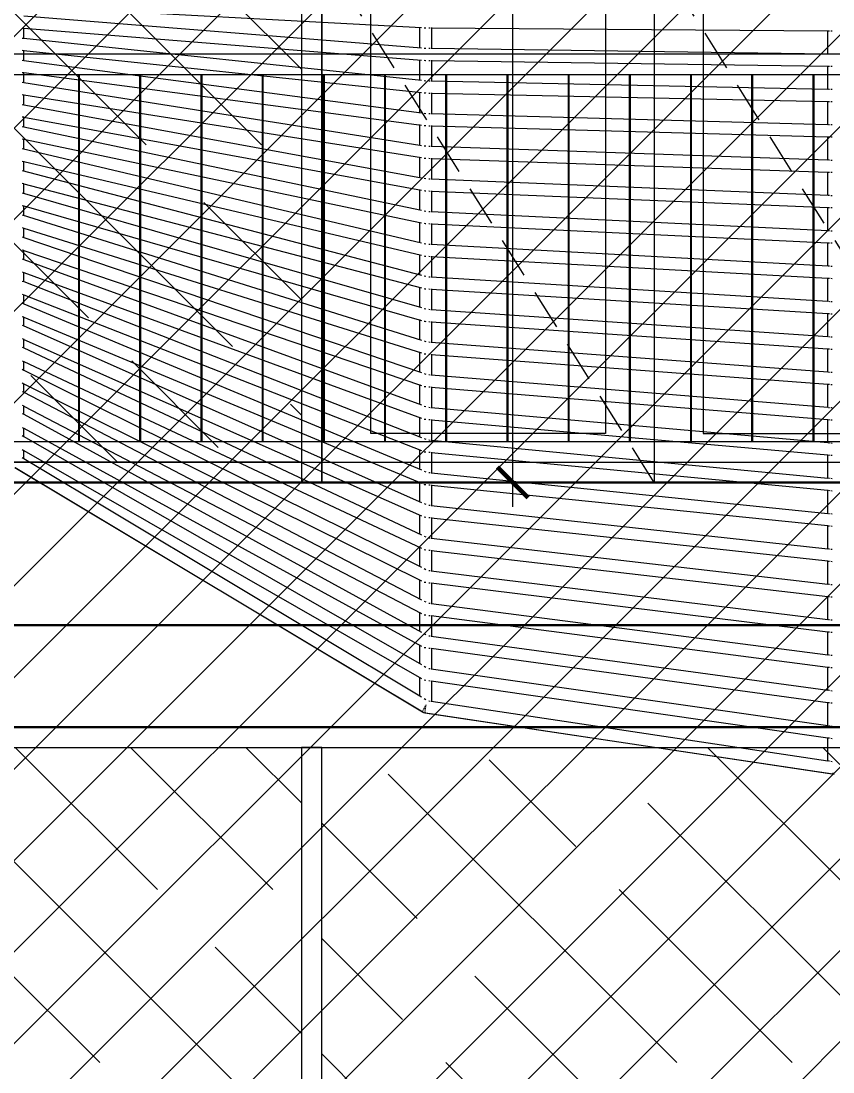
# Model space of a CAD drawing. Header units: millimetres. Extents: x 886808 to 1650903, y -1008069 to 230892.
# Drawn here: x 1031530 to 1033520, y -356456 to -353879 of the extents above; entities that cross this region are included whole.
import ezdxf

# ---------------------------------------------------------------- set-up
doc = ezdxf.new("R2010")
doc.units = ezdxf.units.MM
for name, pattern in [('ACAD_ISO07W100', [3, 0, -3]), ('CENTER', [2, 1.25, -0.25, 0.25, -0.25]), ('DASHED', [0.75, 0.5, -0.25])]:
    doc.linetypes.add(name, pattern=pattern)
doc.layers.get('0').update_dxf_attribs({"lineweight": 0})
for name, color, linetype, lineweight in [('0.NETMANHNHAT-0.05', 251, 'Continuous', 0), ('03- Net Cua- 153', 153, 'Continuous', 9), ('06- Dim- 250', 250, 'Continuous', 0), ('8l NET TO', 8, 'Continuous', 9), ('A-Wall', 113, 'Continuous', 30), ('A_Dim', 8, 'Continuous', 5), ('M-HVAC-CDFF', 50, 'Continuous', 5)]:
    doc.layers.add(name, color=color, linetype=linetype, lineweight=lineweight)
doc.styles.add('VNI-HELVE', font='')
doc.styles.get('VNI-HELVE').set_extended_font_data('VNI-Helve-Condense')
doc.dimstyles.new('1-100 X2', dxfattribs={"dimtxt": 110, "dimasz": 75, "dimexe": 75, "dimexo": 150, "dimgap": 45, "dimtad": 1, "dimdec": 0, "dimrnd": 5, "dimzin": 0, "dimtxsty": 'VNI-HELVE', "dimblk": 'ARCHTICK', "dimcen": 50, "dimdle": 60, "dimclrd": 256, "dimclre": 256, "dimclrt": 2, "dimadec": 0, "dimazin": 0, "dimtfac": 1, "dimtdec": 0, "dimtix": 1, "dimtmove": 1, "dimatfit": 3, "dimldrblk": 'OPEN30', "dimfxl": 900, "dimtolj": 1, "dimtzin": 0, "dimlwd": 13, "dimlwe": 13, "dimarcsym": 1})

# ---------------------------------------------------------------- blocks, each defined once
blk = doc.blocks.new('Air Terminals 4 - Air Terminals 4-6275953-MẶT ĐỨNG TRỤC A-H')
at = {"layer": 'M-HVAC-CDFF'}
for p, q in [((1200, 4200), (26700, 4200)), ((26700, 4150), (1200, 4150))]:
    blk.add_line(p, q, dxfattribs=at)
blk = doc.blocks.new('_ArchTick')
at = {"color": 0, "linetype": 'ByBlock', "const_width": 0.15}
blk.add_lwpolyline([(-0.5, -0.5), (0.5, 0.5)], dxfattribs=at)
blk = doc.blocks.new('*D653')
at = {"layer": 'A_Dim', "lineweight": 13, "transparency": 16777216}
for p, q in [((1032734.9, -355070.1), (1032734.9, -352350.1)), ((1032824.3, -352410.1), (1032809.9, -352410.1)), ((1032824.3, -355010.1), (1032809.9, -355010.1))]:
    blk.add_line(p, q, dxfattribs=at)
at = {"layer": 'Defpoints', "color": 0, "transparency": 16777216}
for p in [(1032674.3, -352410.1), (1032734.9, -352410.1), (1032674.3, -355010.1)]:
    blk.add_point(p, dxfattribs=at)
at = {"layer": 'A_Dim', "lineweight": 13, "transparency": 16777216, "xscale": 75, "yscale": 75, "zscale": 75}
for p, rotation in [((1032734.9, -352410.1), 90), ((1032734.9, -355010.1), 270)]:
    blk.add_blockref('_ArchTick', p, dxfattribs=dict(at, rotation=rotation))
at = {"layer": 'A_Dim', "color": 2, "transparency": 16777216, "insert": (1032633.8, -353710.1), "char_height": 110, "attachment_point": 5, "rotation": 90, "style": 'VNI-HELVE'}
blk.add_mtext('\\A1;2600', dxfattribs=at)
blk = doc.blocks.new('_Open30')
at = {"color": 0, "linetype": 'ByBlock', "lineweight": -2}
for p, q in [((-1, 0.268), (0, 0)), ((0, 0), (-1, -0.268)), ((0, 0), (-1, 0))]:
    blk.add_line(p, q, dxfattribs=at)
blk = doc.blocks.new('A$C62D649C3')
at = {"transparency": 33554636}
for p, q in [((16315.1, 5818.2), (17289.5, 5765.6)), ((16314.6, 5793.9), (17289.5, 5715.9)), ((16310.7, 5764.1), (16314.6, 5763.8)), ((16315.1, 5763.8), (16315.1, 5764.3)), ((16315.1, 5739.5), (16315.1, 5763.8)), ((16315.1, 5763.8), (17289.5, 5685.8)), ((17285.1, 5765.8), (17285.1, 5766.3)), ((17285.1, 5716.2), (17285.1, 5765.8)), ((17296.2, 5765.2), (17299.6, 5765)), ((17299.6, 5765), (17300.1, 5765)), ((17307.6, 5764.9), (17310.7, 5764.9)), ((17313.1, 5764.9), (18285.6, 5757.9)), ((17315.1, 5764.9), (17315.1, 5765.4)), ((17315.1, 5714.8), (17315.1, 5764.9)), ((18285.1, 5757.9), (18285.1, 5758.4)), ((18285.1, 5701.2), (18285.1, 5757.9)), ((18287.1, 5757.9), (18289.5, 5757.9)), ((18292.6, 5757.9), (18296.2, 5757.8)), ((16310.7, 5739.9), (16314.6, 5739.5)), ((16314.7, 5739.5), (17289.5, 5636.2)), ((16310.7, 5709.8), (16314.6, 5709.4)), ((16315.1, 5709.4), (16315.1, 5709.9)), ((16315.1, 5685.1), (16315.1, 5709.4)), ((16315.1, 5709.4), (17289.5, 5606.1)), ((17296.2, 5715.3), (17300.1, 5715)), ((17307.6, 5714.9), (17310.7, 5714.8)), ((17313.1, 5714.8), (18285.6, 5701.2)), ((18287.1, 5701.2), (18289.5, 5701.1)), ((18292.6, 5701.1), (18296.2, 5701)), ((16310.7, 5685.7), (16314.6, 5685.1)), ((16314.7, 5685.1), (17289.5, 5556.5)), ((17285.1, 5686.2), (17285.1, 5686.7)), ((17285.1, 5636.6), (17285.1, 5686.2)), ((17296.2, 5685.3), (17299.4, 5685)), ((17299.4, 5685), (17300.1, 5685)), ((17307.6, 5684.9), (17310.7, 5684.9)), ((17313.1, 5684.8), (18285.6, 5671.2)), ((17315.1, 5684.8), (17315.1, 5685.3)), ((17315.1, 5634.7), (17315.1, 5684.8)), ((18285.1, 5671.2), (18285.1, 5671.8)), ((18285.1, 5614.5), (18285.1, 5671.2)), ((18287.1, 5671.2), (18289.5, 5671.2)), ((18292.6, 5671.1), (18296.2, 5671.1)), ((16310.7, 5655.5), (16314.6, 5655)), ((16315.1, 5655), (16315.1, 5655.5)), ((16315.1, 5655), (17289.5, 5526.3)), ((16315.1, 5630.7), (16315.1, 5655)), ((16310.7, 5631.4), (16314.6, 5630.8)), ((16314.8, 5630.7), (16315.1, 5630.7)), ((16315.1, 5630.7), (17285.1, 5477.4)), ((17296.2, 5635.5), (17300.1, 5635)), ((17307.6, 5634.8), (17310.7, 5634.7)), ((17313.1, 5634.7), (18285.6, 5614.5)), ((16310.7, 5601.3), (16314.6, 5600.6)), ((16315.1, 5600.6), (16315.1, 5601.1)), ((16315.1, 5576.4), (16315.1, 5600.6)), ((16315.1, 5600.6), (17289.5, 5446.6)), ((17285.1, 5606.5), (17285.1, 5607.1)), ((17285.1, 5557), (17285.1, 5606.5)), ((17296.2, 5605.4), (17299.1, 5605.1)), ((17299.1, 5605.1), (17300.1, 5605)), ((17307.6, 5604.9), (17310.7, 5604.8)), ((17313.1, 5604.8), (18285.6, 5584.5)), ((17315.1, 5604.7), (17315.1, 5605.2)), ((17315.1, 5554.5), (17315.1, 5604.7)), ((18287.1, 5614.4), (18289.5, 5614.4)), ((18292.6, 5614.3), (18296.2, 5614.2)), ((16310.7, 5577.2), (17289.5, 5397.1)), ((18285.1, 5584.5), (18285.1, 5585.1)), ((18285.1, 5527.7), (18285.1, 5584.5)), ((18287.1, 5584.5), (18289.5, 5584.5)), ((18292.6, 5584.4), (18296.2, 5584.3)), ((16310.7, 5546.9), (16314.6, 5546.2)), ((16315.1, 5546.1), (16315.1, 5546.6)), ((16315.1, 5522.1), (16315.1, 5546.1)), ((16315.1, 5546.1), (17289.5, 5366.8)), ((17296.2, 5555.6), (17300.1, 5555.1)), ((17307.6, 5554.7), (17310.7, 5554.6)), ((17313.1, 5554.6), (18285.6, 5527.7)), ((16310.7, 5523), (17289.5, 5317.5)), ((17285.1, 5526.9), (17285.1, 5527.5)), ((17285.1, 5477.4), (17285.1, 5526.9)), ((17296.2, 5525.5), (17298.8, 5525.1)), ((17298.8, 5525.1), (17300.1, 5525.1)), ((17307.6, 5524.9), (17310.7, 5524.8)), ((17313.1, 5524.7), (18285.6, 5497.9)), ((17315.1, 5524.7), (17315.1, 5525.1)), ((17315.1, 5474.4), (17315.1, 5524.7)), ((18287.1, 5527.7), (18289.5, 5527.6)), ((18292.6, 5527.5), (18296.2, 5527.4)), ((16310.7, 5492.5), (16314.6, 5491.7)), ((16315.1, 5491.6), (16315.1, 5492.1)), ((16315.1, 5467.8), (16315.1, 5491.6)), ((16315.1, 5491.6), (17289.5, 5287)), ((18285.1, 5497.9), (18285.1, 5498.4)), ((18285.1, 5441), (18285.1, 5497.9)), ((18287.1, 5497.8), (18289.5, 5497.8)), ((18292.6, 5497.7), (18296.2, 5497.6)), ((16310.7, 5468.9), (17289.5, 5237.9)), ((17285.1, 5477.4), (17289.5, 5476.7)), ((17296.2, 5475.7), (17300.1, 5475.1)), ((17307.6, 5474.6), (17310.7, 5474.5)), ((17313.1, 5474.4), (17315.1, 5474.4)), ((17315.1, 5474.4), (18285.1, 5441)), ((17285.1, 5447.3), (17285.1, 5447.8)), ((17285.1, 5397.9), (17285.1, 5447.3)), ((17296.2, 5445.5), (17298.6, 5445.2)), ((17298.6, 5445.2), (17300.1, 5445.1)), ((17307.6, 5444.9), (17310.7, 5444.7)), ((17313.1, 5444.7), (18285.6, 5411.2)), ((17315.1, 5444.6), (17315.1, 5445)), ((17315.1, 5394.3), (17315.1, 5444.6)), ((18285.1, 5441), (18285.6, 5441)), ((18287.1, 5440.9), (18289.5, 5440.9)), ((18292.6, 5440.7), (18296.2, 5440.6)), ((16310.7, 5438.1), (16314.6, 5437.2)), ((16310.7, 5414.7), (17289.5, 5158.3)), ((16315.1, 5437.1), (16315.1, 5437.6)), ((16315.1, 5413.6), (16315.1, 5437.1)), ((16315.1, 5437.1), (17289.5, 5207.1)), ((17296.2, 5395.9), (17300.1, 5395.2)), ((17307.6, 5394.6), (17310.7, 5394.5)), ((17313.1, 5394.4), (18286.1, 5354.3)), ((18285.1, 5411.2), (18285.1, 5411.7)), ((18285.1, 5354.3), (18285.1, 5411.2)), ((18287.1, 5411.2), (18289.5, 5411.1)), ((18292.6, 5411), (18296.2, 5410.8)), ((16310.7, 5383.7), (16314.6, 5382.7)), ((16315.1, 5382.6), (16315.1, 5383.1)), ((16315.1, 5359.3), (16315.1, 5382.6)), ((16315.1, 5382.6), (17289.5, 5127.3)), ((17285.1, 5367.6), (17285.1, 5368.1)), ((17285.1, 5318.4), (17285.1, 5367.6)), ((17296.2, 5365.6), (17298.5, 5365.1)), ((17298.5, 5365.1), (17300.1, 5365.1)), ((17307.6, 5364.8), (17310.7, 5364.6)), ((17313.1, 5364.5), (18285.6, 5324.5)), ((17315.1, 5364.5), (17315.1, 5364.9)), ((17315.1, 5314.2), (17315.1, 5364.5)), ((16310.7, 5360.5), (17289.5, 5078.7)), ((18287.1, 5354.3), (18289.5, 5354.2)), ((18292.6, 5354), (18296.2, 5353.9)), ((16310.7, 5329.3), (16314.6, 5328.2)), ((16315.1, 5328.1), (16315.1, 5328.6)), ((16315.1, 5305), (16315.1, 5328.1)), ((16315.1, 5328.1), (17289.5, 5047.5)), ((17296.2, 5316.1), (17300.1, 5315.3)), ((17307.6, 5314.6), (17310.7, 5314.5)), ((17313.1, 5314.3), (18286, 5267.6)), ((18285.1, 5324.5), (18285.1, 5325)), ((18285.1, 5267.7), (18285.1, 5324.5)), ((18287.1, 5324.4), (18289.5, 5324.3)), ((18292.6, 5324.2), (18296.2, 5324)), ((16310.7, 5306.4), (17289.5, 4999.1)), ((17285.1, 5287.9), (17285.1, 5288.4)), ((17285.1, 5238.9), (17285.1, 5287.9)), ((17296.2, 5285.6), (17298.2, 5285.1)), ((17298.2, 5285.1), (17300.1, 5285)), ((17307.6, 5284.7), (17310.7, 5284.5)), ((17313.1, 5284.4), (18285.6, 5237.7)), ((17315.1, 5284.3), (17315.1, 5284.8)), ((17315.1, 5234.2), (17315.1, 5284.3)), ((16310.7, 5274.9), (16314.6, 5273.7)), ((16315.1, 5273.6), (16315.1, 5274.1)), ((16315.1, 5250.7), (16315.1, 5273.6)), ((16315.1, 5273.6), (17289.5, 4967.6)), ((18287.1, 5267.6), (18289.5, 5267.5)), ((18292.6, 5267.3), (18296.2, 5267.2)), ((16310.7, 5252.2), (16314.6, 5250.9)), ((16314.6, 5250.9), (17289.5, 4919.4)), ((17296.2, 5236.3), (17300.1, 5235.4)), ((17307.6, 5234.6), (17310.7, 5234.4)), ((17313.1, 5234.3), (18285.8, 5181)), ((18285.1, 5237.8), (18285.1, 5238.3)), ((18285.1, 5181), (18285.1, 5237.8)), ((18287.1, 5237.7), (18289.5, 5237.5)), ((18292.6, 5237.4), (18296.2, 5237.2)), ((16310.7, 5220.6), (16314.6, 5219.2)), ((16315.1, 5219.1), (16315.1, 5219.6)), ((16315.1, 5196.5), (16315.1, 5219.1)), ((16315.1, 5219.1), (17289.5, 4887.8)), ((17285.1, 5208.2), (17285.1, 5208.7)), ((17285.1, 5159.4), (17285.1, 5208.2)), ((16310.7, 5198.1), (16314.6, 5196.7)), ((16314.6, 5196.6), (17289.5, 4839.9)), ((17296.2, 5205.5), (17298, 5205.1)), ((17298, 5205.1), (17300.1, 5205)), ((17307.6, 5204.6), (17310.7, 5204.4)), ((17313.1, 5204.3), (18285.6, 5151)), ((17315.1, 5204.2), (17315.1, 5204.7)), ((17315.1, 5154.1), (17315.1, 5204.2)), ((18287.1, 5180.9), (18289.5, 5180.8)), ((16310.7, 5166.1), (16314.6, 5164.7)), ((16315.1, 5164.5), (16315.1, 5165.1)), ((16315.1, 5142.2), (16315.1, 5164.5)), ((16315.1, 5164.5), (17289.5, 4807.9)), ((17296.2, 5156.5), (17300.1, 5155.5)), ((18292.6, 5180.6), (18296.2, 5180.4)), ((16310.7, 5143.9), (16314.6, 5142.4)), ((16314.6, 5142.4), (17289.5, 4760.3)), ((17307.6, 5154.6), (17310.7, 5154.4)), ((17313.1, 5154.2), (18285.7, 5094.3)), ((18285.1, 5151), (18285.1, 5151.6)), ((18285.1, 5094.3), (18285.1, 5151)), ((18287.1, 5150.9), (18289.5, 5150.8)), ((18292.6, 5150.6), (18296.2, 5150.4)), ((16310.7, 5111.7), (16314.6, 5110.2)), ((16315.1, 5110), (16315.1, 5110.6)), ((16315.1, 5088), (16315.1, 5110)), ((16315.1, 5110), (17289.5, 4728.1)), ((17285.1, 5128.4), (17285.1, 5128.9)), ((17285.1, 5079.9), (17285.1, 5128.4)), ((17296.2, 5125.5), (17297.7, 5125.1)), ((17297.7, 5125.1), (17300.1, 5125)), ((17307.6, 5124.5), (17310.7, 5124.3)), ((17313.1, 5124.2), (18285.6, 5064.3)), ((17315.1, 5124.1), (17315.1, 5124.5)), ((17315.1, 5074), (17315.1, 5124.1)), ((16310.7, 5089.8), (16314.6, 5088.2)), ((16314.7, 5088.1), (17289.5, 4680.7)), ((18287.1, 5094.2), (18289.5, 5094.1)), ((18292.6, 5093.9), (18296.2, 5093.7)), ((16310.7, 5057.3), (16314.6, 5055.7)), ((16315.1, 5055.5), (16315.1, 5056.1)), ((16315.1, 5033.7), (16315.1, 5055.5)), ((16315.1, 5055.5), (17289.5, 4648.2)), ((17296.2, 5076.7), (17300.1, 5075.6)), ((17307.6, 5074.5), (17310.7, 5074.3)), ((17313.1, 5074.1), (18285.6, 5007.6)), ((18285.1, 5064.3), (18285.1, 5064.9)), ((18285.1, 5007.7), (18285.1, 5064.3)), ((18287.1, 5064.2), (18289.5, 5064)), ((18292.6, 5063.8), (18296.2, 5063.6)), ((16310.7, 5035.7), (16314.6, 5034)), ((16314.7, 5033.9), (17289.5, 4601.1)), ((17285.1, 5048.7), (17285.1, 5049.2)), ((17285.1, 5000.4), (17285.1, 5048.7)), ((17296.2, 5045.5), (17297.5, 5045.1)), ((17297.5, 5045.1), (17300.1, 5045)), ((17307.6, 5044.5), (17310.7, 5044.2)), ((17313.1, 5044.1), (18285.6, 4977.6)), ((17315.1, 5043.9), (17315.1, 5044.4)), ((17315.1, 4993.9), (17315.1, 5043.9)), ((16310.7, 5002.9), (16314.6, 5001.2)), ((16315.1, 5000.9), (16315.1, 5001.5)), ((16315.1, 4979.5), (16315.1, 5000.9)), ((16315.1, 5000.9), (17289.5, 4568.3)), ((18287.1, 5007.5), (18289.5, 5007.4)), ((18292.6, 5007.1), (18296.2, 5006.9)), ((16310.7, 4981.6), (16314.6, 4979.7)), ((16314.7, 4979.7), (17289.5, 4521.5)), ((17296.2, 4996.9), (17300.1, 4995.7)), ((17307.6, 4994.5), (17310.7, 4994.2)), ((17313.1, 4994.1), (18285.6, 4920.9)), ((18285.1, 4977.6), (18285.1, 4978.1)), ((18285.1, 4921), (18285.1, 4977.6)), ((18287.1, 4977.5), (18289.5, 4977.3)), ((18292.6, 4977.1), (18296.2, 4976.8)), ((17285.1, 4969), (17285.1, 4969.5)), ((17285.1, 4920.9), (17285.1, 4969)), ((17296.2, 4965.5), (17297.2, 4965.2)), ((17297.2, 4965.2), (17300.1, 4965)), ((17307.6, 4964.4), (17310.7, 4964.2)), ((17313.1, 4964), (18285.6, 4890.8)), ((17315.1, 4963.8), (17315.1, 4964.3)), ((17315.1, 4913.8), (17315.1, 4963.8)), ((16310.7, 4948.5), (16314.6, 4946.6)), ((16310.7, 4927.4), (16314.6, 4925.5)), ((16314.7, 4925.4), (17289.5, 4442)), ((16315.1, 4946.4), (16315.1, 4947)), ((16315.1, 4925.3), (16315.1, 4946.4)), ((16315.1, 4946.4), (17289.5, 4488.4)), ((17296.2, 4917.2), (17300.1, 4915.8)), ((17307.6, 4914.4), (17310.7, 4914.2)), ((17313.1, 4914), (18285.6, 4834.2)), ((18287.1, 4920.8), (18289.5, 4920.6)), ((18292.6, 4920.4), (18296.2, 4920.1)), ((16310.7, 4894), (16314.6, 4892.1)), ((16310.7, 4873.3), (16314.6, 4871.3)), ((16315.1, 4891.9), (16315.1, 4892.4)), ((16315.1, 4871), (16315.1, 4891.9)), ((16315.1, 4891.9), (17289.5, 4408.6)), ((17285.1, 4889.3), (17285.1, 4889.8)), ((17285.1, 4841.5), (17285.1, 4889.3)), ((17296.2, 4885.5), (17297, 4885.2)), ((17297, 4885.2), (17300.1, 4885)), ((17307.6, 4884.3), (17310.7, 4884.1)), ((17313.1, 4883.9), (18285.6, 4804.1)), ((17315.1, 4883.7), (17315.1, 4884.2)), ((17315.1, 4833.7), (17315.1, 4883.7)), ((18285.1, 4890.9), (18285.1, 4891.4)), ((18285.1, 4834.3), (18285.1, 4890.9)), ((18287.1, 4890.7), (18289.5, 4890.6)), ((18292.6, 4890.3), (18296.2, 4890)), ((16314.8, 4871.2), (17289.5, 4362.4)), ((16310.7, 4839.6), (16314.6, 4837.6)), ((16315.1, 4837.3), (16315.1, 4837.9)), ((16315.1, 4816.8), (16315.1, 4837.3)), ((16315.1, 4837.3), (17289.5, 4328.7)), ((17296.2, 4837.4), (17300.1, 4836)), ((17307.6, 4834.4), (17310.7, 4834.1)), ((17313.1, 4833.9), (18285.6, 4747.5)), ((18287.1, 4834.1), (18289.5, 4833.9)), ((18292.6, 4833.7), (18296.2, 4833.4)), ((16310.7, 4819.2), (16314.6, 4817.1)), ((16314.8, 4817), (17289.5, 4282.9)), ((17285.1, 4809.5), (17285.1, 4810)), ((17285.1, 4762), (17285.1, 4809.5)), ((17296.2, 4805.5), (17296.7, 4805.2)), ((17296.7, 4805.2), (17300.1, 4804.9)), ((17307.6, 4804.3), (17310.7, 4804)), ((17313.1, 4803.8), (18285.6, 4717.4)), ((17315.1, 4803.6), (17315.1, 4804.1)), ((17315.1, 4753.6), (17315.1, 4803.6)), ((18285.1, 4804.2), (18285.1, 4804.7)), ((18285.1, 4747.6), (18285.1, 4804.2)), ((18287.1, 4804), (18289.5, 4803.8)), ((18292.6, 4803.6), (18296.2, 4803.3)), ((16310.7, 4785.1), (16314.6, 4783)), ((16315.1, 4782.7), (16315.1, 4783.3)), ((16315.1, 4762.6), (16315.1, 4782.7)), ((16315.1, 4782.7), (17289.5, 4248.8)), ((16310.7, 4765.1), (16314.6, 4762.9)), ((16314.8, 4762.8), (17289.5, 4203.3)), ((17296.2, 4757.6), (17300.1, 4756.1)), ((17307.6, 4754.3), (17310.7, 4754)), ((17313.1, 4753.8), (18285.6, 4660.8)), ((18287.1, 4747.4), (18289.5, 4747.2)), ((18292.6, 4746.9), (18296.2, 4746.6)), ((16310.7, 4730.7), (16314.6, 4728.4)), ((16315.1, 4728.2), (16315.1, 4728.7)), ((16315.1, 4708.5), (16315.1, 4728.2)), ((16315.1, 4728.2), (17289.5, 4168.9)), ((17285.1, 4729.8), (17285.1, 4730.3)), ((17285.1, 4682.5), (17285.1, 4729.8)), ((17296.2, 4725.4), (17296.5, 4725.3)), ((17296.5, 4725.3), (17300.1, 4724.9)), ((17307.6, 4724.2), (17310.7, 4723.9)), ((17313.1, 4723.7), (18285.6, 4630.7)), ((17315.1, 4723.5), (17315.1, 4724)), ((17315.1, 4673.5), (17315.1, 4723.5)), ((18285.1, 4717.5), (18285.1, 4718)), ((18285.1, 4660.9), (18285.1, 4717.5)), ((18287.1, 4717.3), (18289.5, 4717.1)), ((18292.6, 4716.8), (18296.2, 4716.5)), ((16310.7, 4711.1), (16314.6, 4708.8)), ((16310.7, 4711.1), (16310.7, 4711.1)), ((16310.7, 4711.1), (16314.6, 4708.8)), ((16314.6, 4708.8), (16314.8, 4708.6)), ((16314.8, 4708.6), (16315.1, 4708.5)), ((16315.1, 4708.4), (16315.1, 4708.5)), ((16315.1, 4708.4), (17285.1, 4126.5)), ((16293, 4686.8), (17292.4, 4087.1)), ((16293.3, 4686.6), (17292.3, 4087.1)), ((17296.2, 4677.9), (17300.1, 4676.2)), ((17307.6, 4674.3), (17310.7, 4674)), ((17313.1, 4673.7), (18285.6, 4574.1)), ((17285.1, 4650), (17285.1, 4650.6)), ((17285.1, 4603.1), (17285.1, 4650)), ((17296.2, 4645.4), (17296.3, 4645.3)), ((17296.3, 4645.3), (17300.1, 4644.9)), ((17307.6, 4644.2), (17310.7, 4643.9)), ((17313.1, 4643.6), (18285.6, 4544)), ((17315.1, 4643.4), (17315.1, 4643.9)), ((17315.1, 4593.4), (17315.1, 4643.4)), ((18287.1, 4660.7), (18289.5, 4660.5)), ((18292.6, 4660.2), (18296.2, 4659.8)), ((18285.1, 4630.8), (18285.1, 4631.4)), ((18285.1, 4574.2), (18285.1, 4630.8)), ((18287.1, 4630.6), (18289.5, 4630.4)), ((18292.6, 4630.1), (18296.2, 4629.7)), ((17296.2, 4598.1), (17300.1, 4596.4)), ((17307.6, 4594.2), (17310.7, 4593.9)), ((17313.1, 4593.6), (18285.6, 4487.4)), ((17285.1, 4570.3), (17285.1, 4570.8)), ((17285.1, 4523.6), (17285.1, 4570.3)), ((17296.2, 4565.4), (17300.1, 4565)), ((17307.6, 4564.1), (17310.7, 4563.8)), ((17313.1, 4563.5), (18285.6, 4457.3)), ((17315.1, 4563.3), (17315.1, 4563.8)), ((17315.1, 4513.3), (17315.1, 4563.3)), ((18287.1, 4574), (18289.5, 4573.7)), ((18292.6, 4573.4), (18296.2, 4573)), ((18285.1, 4544.1), (18285.1, 4544.7)), ((18285.1, 4487.5), (18285.1, 4544.1)), ((18287.1, 4543.9), (18289.5, 4543.6)), ((18292.6, 4543.3), (18296.2, 4542.9)), ((17296.2, 4518.4), (17300.1, 4516.5)), ((17307.6, 4514.2), (17310.7, 4513.8)), ((17313.1, 4513.5), (18285.6, 4400.7)), ((17285.1, 4490.5), (17285.1, 4491)), ((17285.1, 4444.1), (17285.1, 4490.5)), ((17296.2, 4485.4), (17300.1, 4485)), ((18287.1, 4487.3), (18289.5, 4487)), ((18292.6, 4486.7), (18296.2, 4486.3)), ((17307.6, 4484.1), (17310.7, 4483.7)), ((17313.1, 4483.4), (18285.6, 4370.6)), ((17315.1, 4483.2), (17315.1, 4483.7)), ((17315.1, 4433.2), (17315.1, 4483.2)), ((17296.2, 4438.6), (17300.1, 4436.7)), ((17307.6, 4434.1), (17310.7, 4433.7)), ((17313.1, 4433.5), (18285.6, 4314)), ((18285.1, 4457.4), (18285.1, 4458)), ((18285.1, 4400.8), (18285.1, 4457.4)), ((18287.1, 4457.2), (18289.5, 4456.9)), ((18292.6, 4456.6), (18296.2, 4456.2)), ((17285.1, 4410.7), (17285.1, 4411.2)), ((17285.1, 4364.7), (17285.1, 4410.7)), ((17296.2, 4405.4), (17300.1, 4405)), ((17307.6, 4404), (17310.7, 4403.6)), ((17313.1, 4403.4), (18285.6, 4283.9)), ((17315.1, 4403.1), (17315.1, 4403.6)), ((17315.1, 4353.1), (17315.1, 4403.1)), ((18287.1, 4400.6), (18289.5, 4400.3)), ((18292.6, 4399.9), (18296.2, 4399.5)), ((17296.2, 4358.9), (17300.1, 4356.9)), ((18285.1, 4370.7), (18285.1, 4371.3)), ((18285.1, 4314.1), (18285.1, 4370.7)), ((18287.1, 4370.5), (18289.5, 4370.2)), ((18292.6, 4369.8), (18296.2, 4369.4)), ((17285.1, 4331), (17285.1, 4331.5)), ((17285.1, 4285.3), (17285.1, 4331)), ((17307.6, 4354.1), (17310.7, 4353.7)), ((17313.1, 4353.4), (18285.6, 4227.3)), ((17296.2, 4325.5), (17300.1, 4325)), ((17307.6, 4324), (17310.7, 4323.6)), ((17313.1, 4323.3), (18285.6, 4197.2)), ((17315.1, 4323), (17315.1, 4323.5)), ((17315.1, 4273), (17315.1, 4323)), ((18287.1, 4313.8), (18289.5, 4313.6)), ((18292.6, 4313.2), (18296.2, 4312.7)), ((17296.2, 4279.2), (17300.1, 4277.1)), ((18285.1, 4284), (18285.1, 4284.6)), ((18285.1, 4227.4), (18285.1, 4284)), ((18287.1, 4283.7), (18289.5, 4283.5)), ((18292.6, 4283.1), (18296.2, 4282.6)), ((17307.6, 4274), (17310.7, 4273.6)), ((17313.1, 4273.3), (18285.6, 4140.6)), ((17285.1, 4251.2), (17285.1, 4251.7)), ((17285.1, 4205.8), (17285.1, 4251.2)), ((17296.2, 4245.5), (17300.1, 4245)), ((17307.6, 4243.9), (17310.7, 4243.5)), ((17313.1, 4243.2), (18285.6, 4110.5)), ((17315.1, 4242.9), (17315.1, 4243.4)), ((17315.1, 4192.9), (17315.1, 4242.9)), ((18287.1, 4227.1), (18289.5, 4226.8)), ((18292.6, 4226.4), (18296.2, 4226)), ((17296.2, 4199.5), (17300.1, 4197.2)), ((17307.6, 4194), (17310.7, 4193.5)), ((17313.1, 4193.2), (18285.6, 4053.9)), ((17315.1, 4192.8), (17315.1, 4192.9)), ((18285.1, 4197.3), (18285.1, 4197.8)), ((18285.1, 4140.7), (18285.1, 4197.3)), ((18287.1, 4197), (18289.5, 4196.7)), ((18292.6, 4196.3), (18296.2, 4195.9)), ((17285.1, 4171.4), (17285.1, 4171.9)), ((17285.1, 4126.5), (17285.1, 4171.4)), ((17296.2, 4165.5), (17300.1, 4164.9)), ((17307.6, 4163.9), (17310.7, 4163.4)), ((17313.1, 4163.1), (18285.6, 4023.8)), ((17315.1, 4162.8), (17315.1, 4163.2)), ((17315.1, 4112.9), (17315.1, 4162.8)), ((17285.1, 4126.4), (17285.1, 4126.5)), ((17285.1, 4126.4), (17289.5, 4123.9)), ((18287.1, 4140.4), (18289.5, 4140.1)), ((18292.6, 4139.7), (18296.2, 4139.2)), ((17289.5, 4123.9), (17289.5, 4123.8)), ((17296.2, 4119.8), (17300.1, 4117.5)), ((17296.2, 4119.8), (17296.2, 4119.8)), ((17297.8, 4100), (17297.4, 4099.2)), ((17298.4, 4100.9), (17297.8, 4100)), ((17299.3, 4100), (17299.2, 4098.8)), ((17299.4, 4100.8), (17299.3, 4100)), ((17299.9, 4103.3), (17299.4, 4102.5)), ((17299.8, 4103.3), (17299.7, 4102.7)), ((17299.8, 4103.7), (17299.9, 4103.7)), ((17300, 4104.5), (17299.9, 4103.8)), ((17299.9, 4103.8), (17299.9, 4103.6)), ((17300, 4103.6), (17299.9, 4103.3)), ((17300.1, 4117.5), (17300.1, 4117.4)), ((17307.6, 4114), (17310.7, 4113.6)), ((17313.1, 4113.2), (18285.6, 3967.3)), ((18285.1, 4110.6), (18285.1, 4111.1)), ((18285.1, 4054), (18285.1, 4110.6)), ((18287.1, 4110.3), (18289.5, 4110)), ((18292.6, 4109.6), (18296.2, 4109.1)), ((17292.2, 4087.9), (17292.2, 4087.5)), ((17292.2, 4087.5), (17292.3, 4087.4)), ((17292.4, 4088.8), (17292.3, 4088.5)), ((17292.4, 4087.1), (17292.3, 4087.1)), ((17292.6, 4089.4), (17292.4, 4088.8)), ((17292.4, 4087.1), (17292.6, 4087)), ((17292.6, 4087), (17292.7, 4086.9)), ((17292.7, 4086.9), (17294.8, 4085.7)), ((17293.1, 4090.9), (17293, 4090.4)), ((17293.5, 4091.6), (17293.1, 4090.9)), ((17294.4, 4093.5), (17294.1, 4092.9)), ((17294.8, 4094.4), (17294.4, 4093.5)), ((17294.8, 4085.7), (18300.8, 3934.8)), ((17296, 4096.7), (17295.6, 4095.9)), ((17296.5, 4097.5), (17296, 4096.7)), ((17297.7, 4086), (17297.7, 4085.7)), ((17297.7, 4085.7), (17297.8, 4085.5)), ((17297.8, 4087.6), (17297.8, 4087.2)), ((17297.8, 4087.2), (17297.8, 4086.7)), ((17297.8, 4085.2), (17297.8, 4085.2)), ((17297.8, 4085.2), (18297.8, 3935.2)), ((17298, 4089.5), (17297.9, 4088.8)), ((17298, 4090.1), (17298, 4089.5)), ((17298.3, 4092.6), (17298.2, 4091.7)), ((17298.4, 4093.3), (17298.3, 4092.6)), ((17298.8, 4096.2), (17298.6, 4095.1)), ((17298.9, 4096.9), (17298.8, 4096.2)), ((18285.1, 4053.9), (18285.1, 4054)), ((18287.1, 4053.7), (18289.5, 4053.4)), ((18292.6, 4052.9), (18296.2, 4052.4)), ((18285.1, 4023.9), (18285.1, 4024.4)), ((18285.1, 3967.4), (18285.1, 4023.9)), ((18287.1, 4023.6), (18289.5, 4023.3)), ((18292.6, 4022.8), (18296.2, 4022.3)), ((18287.1, 3967.1), (18289.5, 3966.8)), ((18292.6, 3966.3), (18296.2, 3965.7)), ((18297.7, 3936), (18297.7, 3935.7)), ((18297.7, 3935.7), (18297.8, 3935.5)), ((18297.8, 3937.6), (18297.8, 3937.2)), ((18297.8, 3937.2), (18297.8, 3936.7)), ((18297.8, 3935.2), (18297.8, 3935.2)), ((18297.8, 3935.2), (18297.9, 3935.2))]:
    blk.add_line(p, q, dxfattribs=at)

msp = doc.modelspace()

# ---------------------------------------------------------------- hatches: boundary and pattern name
at = {"layer": 'A_Dim', "transparency": 33554457}
h = msp.add_hatch(dxfattribs=at)
h.set_pattern_fill('ANSI31', color=256, scale=50)
h.paths.add_polyline_path([(1057771.5, -351410.1), (1012052.5, -351410.1), (1012052.5, -360423), (1057771.5, -360423)])
at = {"layer": 'A_Dim', "transparency": 33554534}
h = msp.add_hatch(dxfattribs=at)
h.set_pattern_fill('GOST_WOOD', color=256, scale=100, angle=45)
h.set_pattern_definition([(135, (-719101.95, -236661.1), (424.26407, 424.26407), [1000, -200]), (135, (-718819.1, -236661.1), (424.26407, 424.26407), [600, -150, 300, -150]), (135, (-718465.55, -236731.8), (424.26407, 424.26407), [1000, -200])])
h.paths.add_polyline_path([(1047371.8, -351860.1), (1045951.6, -351860.1), (1046640.2, -352360.1), (1047371.8, -352360.1)])
h.paths.add_polyline_path([(1047371.8, -352410.1), (1045896.7, -352410.1), (1045896.7, -354960.1), (1047371.8, -354960.1)])
h.paths.add_polyline_path([(1044196.9, -352410.1), (1042671.8, -352410.1), (1042671.8, -354960.1), (1044196.9, -354960.1)])
h.paths.add_polyline_path([(1028121.8, -352410.1), (1026796.8, -352410.1), (1026796.8, -354960.1), (1028121.8, -354960.1)])
h.paths.add_polyline_path([(1026746.8, -352410.1), (1025421.8, -352410.1), (1025421.8, -354960.1), (1026746.8, -354960.1)])
h.paths.add_polyline_path([(1021071.8, -352410.1), (1019771.8, -352410.1), (1019771.8, -354960.1), (1021071.8, -354960.1)])
h.paths.add_polyline_path([(1021121.8, -354960.1), (1022421.8, -354960.1), (1022421.8, -352410.1), (1021121.8, -352410.1)])
h.paths.add_polyline_path([(1023771.8, -352410.1), (1022471.8, -352410.1), (1022471.8, -354960.1), (1023771.8, -354960.1)])
h.paths.add_polyline_path([(1025121.8, -352410.1), (1023821.8, -352410.1), (1023821.8, -354960.1), (1025121.8, -354960.1)])
h.paths.add_polyline_path([(1029546.8, -354960.1), (1030871.8, -354960.1), (1030871.8, -352410.1), (1029546.8, -352410.1)])
h.paths.add_polyline_path([(1029496.8, -352410.1), (1028171.8, -352410.1), (1028171.8, -354960.1), (1029496.8, -354960.1)])
h.paths.add_polyline_path([(1031171.8, -352410.1), (1031171.8, -354960.1), (1032216.8, -354960.1), (1032216.8, -352410.1)])
h.paths.add_polyline_path([(1036621.8, -352410.1), (1035576.8, -352410.1), (1035576.8, -354960.1), (1036621.8, -354960.1)])
h.paths.add_polyline_path([(1036921.8, -354960.1), (1037966.8, -354960.1), (1037966.8, -352410.1), (1036921.8, -352410.1)])
h.paths.add_polyline_path([(1041326.8, -354960.1), (1042371.8, -354960.1), (1042371.8, -352410.1), (1041326.8, -352410.1)])
h.paths.add_polyline_path([(1045846.7, -351860.1), (1044246.9, -351860.1), (1044246.9, -352360.1), (1045846.7, -352360.1)])
h.paths.add_polyline_path([(1046257.6, -351860.1), (1045896.7, -351860.1), (1045896.7, -352360.1), (1046640.2, -352360.1)])
h.paths.add_polyline_path([(1044196.9, -351860.1), (1042671.8, -351860.1), (1042671.8, -352360.1), (1044196.9, -352360.1)])
h.paths.add_polyline_path([(1042371.8, -351860.1), (1041326.8, -351860.1), (1041326.8, -352360.1), (1042371.8, -352360.1)])
h.paths.add_polyline_path([(1041276.8, -351860.1), (1038016.8, -351860.1), (1038016.8, -352360.1), (1041276.8, -352360.1)])
h.paths.add_polyline_path([(1037966.8, -351860.1), (1036921.8, -351860.1), (1036921.8, -352360.1), (1037966.8, -352360.1)])
h.paths.add_polyline_path([(1036621.8, -351860.1), (1035576.8, -351860.1), (1035576.8, -352360.1), (1036621.8, -352360.1)])
h.paths.add_polyline_path([(1035526.8, -351860.1), (1032266.8, -351860.1), (1032266.8, -352360.1), (1035526.8, -352360.1)])
h.paths.add_polyline_path([(1032216.8, -351860.1), (1031171.8, -351860.1), (1031171.8, -352360.1), (1032216.8, -352360.1)])
h.paths.add_polyline_path([(1030871.8, -351860.1), (1029546.8, -351860.1), (1029546.8, -352360.1), (1030871.8, -352360.1)])
h.paths.add_polyline_path([(1029496.8, -351860.1), (1028171.8, -351860.1), (1028171.8, -352360.1), (1029496.8, -352360.1)])
h.paths.add_polyline_path([(1028121.8, -351860.1), (1026796.8, -351860.1), (1026796.8, -352360.1), (1028121.8, -352360.1)])
h.paths.add_polyline_path([(1026746.8, -351860.1), (1025421.8, -351860.1), (1025421.8, -352360.1), (1026746.8, -352360.1)])
h.paths.add_polyline_path([(1025121.8, -351860.1), (1023821.8, -351860.1), (1023821.8, -352360.1), (1025121.8, -352360.1)])
h.paths.add_polyline_path([(1023771.8, -351860.1), (1022471.8, -351860.1), (1022471.8, -352360.1), (1023771.8, -352360.1)])
h.paths.add_polyline_path([(1022421.8, -351860.1), (1021121.8, -351860.1), (1021121.8, -352360.1), (1022421.8, -352360.1)])
h.paths.add_polyline_path([(1021071.8, -351860.1), (1019771.8, -351860.1), (1019771.8, -352360.1), (1021071.8, -352360.1)])
h = msp.add_hatch(dxfattribs=at)
h.set_pattern_fill('GOST_WOOD', color=256, scale=100, angle=45)
h.set_pattern_definition([(135, (-400027.74, -219820.46), (424.26407, 424.26407), [1000, -200]), (135, (-399744.9, -219820.46), (424.26407, 424.26407), [600, -150, 300, -150]), (135, (-399391.34, -219891.2), (424.26407, 424.26407), [1000, -200])])
h.paths.add_polyline_path([(1028121.8, -356610.1), (1026796.8, -356610.1), (1026796.8, -359160.1), (1028121.8, -359160.1)])
h.paths.add_polyline_path([(1026746.8, -356610.1), (1025421.8, -356610.1), (1025421.8, -359160.1), (1026746.8, -359160.1)])
h.paths.add_polyline_path([(1021071.8, -356610.1), (1019771.8, -356610.1), (1019771.8, -359160.1), (1021071.8, -359160.1)])
h.paths.add_polyline_path([(1021071.8, -356560.1), (1021071.8, -355660.1), (1019771.8, -355660.1), (1019771.8, -356560.1)])
h.paths.add_polyline_path([(1021121.8, -359160.1), (1022421.8, -359160.1), (1022421.8, -356610.1), (1021121.8, -356610.1)])
h.paths.add_polyline_path([(1022421.8, -356560.1), (1022421.8, -355660.1), (1021121.8, -355660.1), (1021121.8, -356560.1)])
h.paths.add_polyline_path([(1023771.8, -356560.1), (1023771.8, -355660.1), (1022471.8, -355660.1), (1022471.8, -356560.1)])
h.paths.add_polyline_path([(1023771.8, -356610.1), (1022471.8, -356610.1), (1022471.8, -359160.1), (1023771.8, -359160.1)])
h.paths.add_polyline_path([(1025121.8, -356610.1), (1023821.8, -356610.1), (1023821.8, -359160.1), (1025121.8, -359160.1)])
h.paths.add_polyline_path([(1023821.8, -355660.1), (1023821.8, -356560.1), (1025121.8, -356560.1), (1025121.8, -355660.1)])
h.paths.add_polyline_path([(1025421.8, -355660.1), (1025421.8, -356560.1), (1026746.8, -356560.1), (1026746.8, -355660.1)])
h.paths.add_polyline_path([(1026796.8, -355660.1), (1026796.8, -356560.1), (1028121.8, -356560.1), (1028121.8, -355660.1)])
h.paths.add_polyline_path([(1028171.8, -355660.1), (1028171.8, -356560.1), (1029496.8, -356560.1), (1029496.8, -355660.1)])
h.paths.add_polyline_path([(1030871.8, -356560.1), (1030871.8, -355660.1), (1029546.8, -355660.1), (1029546.8, -356560.1)])
h.paths.add_polyline_path([(1029546.8, -359160.1), (1030871.8, -359160.1), (1030871.8, -356610.1), (1029546.8, -356610.1)])
h.paths.add_polyline_path([(1029496.8, -356610.1), (1028171.8, -356610.1), (1028171.8, -359160.1), (1029496.8, -359160.1)])
h.paths.add_polyline_path([(1031171.8, -356610.1), (1031171.8, -359160.1), (1032216.8, -359160.1), (1032216.8, -356610.1)])
h.paths.add_polyline_path([(1031171.8, -355660.1), (1031171.8, -356560.1), (1032216.8, -356560.1), (1032216.8, -355660.1)])
h.paths.add_polyline_path([(1032266.8, -355660.1), (1032266.8, -356560.1), (1035526.8, -356560.1), (1035526.8, -355660.1)])
h.paths.add_polyline_path([(1036621.8, -356560.1), (1036621.8, -355660.1), (1035576.8, -355660.1), (1035576.8, -356560.1)])
h.paths.add_polyline_path([(1036621.8, -356610.1), (1035576.8, -356610.1), (1035576.8, -359160.1), (1036621.8, -359160.1)])
h.paths.add_polyline_path([(1037966.8, -356560.1), (1037966.8, -355660.1), (1036921.8, -355660.1), (1036921.8, -356560.1)])
h.paths.add_polyline_path([(1036921.8, -359160.1), (1037966.8, -359160.1), (1037966.8, -356610.1), (1036921.8, -356610.1)])
h.paths.add_polyline_path([(1041276.8, -356560.1), (1041276.8, -355660.1), (1038016.8, -355660.1), (1038016.8, -356560.1)])
h.paths.add_polyline_path([(1042371.8, -356560.1), (1042371.8, -355660.1), (1041326.8, -355660.1), (1041326.8, -356560.1)])
h.paths.add_polyline_path([(1041326.8, -359160.1), (1042371.8, -359160.1), (1042371.8, -356610.1), (1041326.8, -356610.1)])
h.paths.add_polyline_path([(1045021.8, -356610.1), (1045846.7, -356610.1), (1045846.7, -359210.1), (1045021.8, -359210.1)], flags=16)
h.paths.add_polyline_path([(1045021.8, -356610.1), (1044246.9, -356610.1), (1044246.9, -359210.1), (1045021.8, -359210.1)], flags=16)
h.paths.add_polyline_path([(1042621.8, -359210.1), (1047421.8, -359210.1), (1047421.8, -355610.1), (1042621.8, -355610.1)])

# ---------------------------------------------------------------- linework, layer by layer
at = {"layer": '0.NETMANHNHAT-0.05', "transparency": 33554636}
for p, q in [((1046221.8, -353960.1), (1020721.8, -353960.1)), ((1046221.8, -354010.1), (1020721.8, -354010.1)), ((1031670.3, -354010.1), (1031670.3, -354910.1)), ((1031673.3, -354910.1), (1031673.3, -354010.1)), ((1031820.3, -354010.1), (1031820.3, -354910.1)), ((1031823.3, -354910.1), (1031823.3, -354010.1)), ((1031970.3, -354010.1), (1031970.3, -354910.1)), ((1031973.3, -354910.1), (1031973.3, -354010.1)), ((1032120.3, -354010.1), (1032120.3, -354910.1)), ((1032123.3, -354910.1), (1032123.3, -354010.1)), ((1032270.3, -354010.1), (1032270.3, -354910.1)), ((1032273.3, -354910.1), (1032273.3, -354010.1)), ((1032420.3, -354010.1), (1032420.3, -354910.1)), ((1032423.3, -354910.1), (1032423.3, -354010.1)), ((1032570.3, -354010.1), (1032570.3, -354910.1)), ((1032573.3, -354910.1), (1032573.3, -354010.1)), ((1032720.3, -354010.1), (1032720.3, -354910.1)), ((1032723.3, -354910.1), (1032723.3, -354010.1)), ((1032870.3, -354010.1), (1032870.3, -354910.1)), ((1032873.3, -354910.1), (1032873.3, -354010.1)), ((1033020.3, -354010.1), (1033020.3, -354910.1)), ((1033023.3, -354910.1), (1033023.3, -354010.1)), ((1033170.3, -354010.1), (1033170.3, -354910.1)), ((1033173.3, -354910.1), (1033173.3, -354010.1)), ((1033320.3, -354010.1), (1033320.3, -354910.1)), ((1033323.3, -354910.1), (1033323.3, -354010.1)), ((1033470.3, -354010.1), (1033470.3, -354910.1)), ((1033473.3, -354910.1), (1033473.3, -354010.1)), ((1020721.8, -354910.1), (1046221.8, -354910.1))]:
    msp.add_line(p, q, dxfattribs=at)
at = {"layer": '03- Net Cua- 153', "linetype": 'Continuous', "transparency": 33554636}
for points in [[(1031121.8, -351810.1), (1036671.8, -351810.1), (1036671.8, -355010.1), (1031121.8, -355010.1)], [(1033081.8, -355010.1), (1032266.8, -355010.1), (1032266.8, -352410.1), (1033081.8, -352410.1)], [(1033081.8, -355010.1), (1033896.8, -355010.1), (1033896.8, -352410.1), (1033081.8, -352410.1)], [(1032961.8, -354890.1), (1032386.8, -354890.1), (1032386.8, -352530.1), (1032961.8, -352530.1)], [(1033201.8, -354890.1), (1033776.8, -354890.1), (1033776.8, -352530.1), (1033201.8, -352530.1)], [(1031121.8, -355610.1), (1036671.8, -355610.1), (1036671.8, -359210.1), (1031121.8, -359210.1)]]:
    msp.add_lwpolyline(points, close=True, dxfattribs=at)
for points in [[(1032216.8, -354960.1), (1031171.8, -354960.1), (1031171.8, -351860.1), (1036621.8, -351860.1), (1036621.8, -354960.1), (1035576.8, -354960.1)], [(1032216.8, -359160.1), (1031171.8, -359160.1), (1031171.8, -355660.1), (1036621.8, -355660.1), (1036621.8, -359160.1), (1035576.8, -359160.1)]]:
    msp.add_lwpolyline(points, dxfattribs=at)
at = {"layer": '03- Net Cua- 153', "linetype": 'Continuous', "transparency": 33554636, "elevation": 0}
for points in [[(1032266.8, -351860.1), (1032216.8, -351860.1), (1032216.8, -355010.1), (1032266.8, -355010.1)], [(1032266.8, -355010.1), (1035526.8, -355010.1), (1035526.8, -352410.1), (1032266.8, -352410.1)], [(1032266.8, -355660.1), (1032216.8, -355660.1), (1032216.8, -359210.1), (1032266.8, -359210.1)]]:
    msp.add_lwpolyline(points, close=True, dxfattribs=at)
at = {"layer": '06- Dim- 250', "linetype": 'DASHED', "ltscale": 200, "transparency": 33554636}
for points in [[(1033081.8, -355010.1), (1032266.8, -353710.1), (1033081.8, -352410.1)], [(1033896.8, -355010.1), (1033081.8, -353710.1), (1033896.8, -352410.1)]]:
    msp.add_lwpolyline(points, dxfattribs=at)
at = {"layer": '8l NET TO', "color": 251, "linetype": 'CENTER', "ltscale": 1000, "true_color": 0x636466, "transparency": 33554636}
msp.add_line((1014412.5, -355010.1), (1058473.3, -355010.1), dxfattribs=at)
at = {"layer": 'A-Wall', "transparency": 33554636}
msp.add_lwpolyline([(1019521.8, -355360.1), (1047421.8, -355360.1), (1047421.8, -355010.1), (1019521.8, -355010.1)], close=True, dxfattribs=at)
msp.add_lwpolyline([(1047421.8, -355610.1), (1019521.8, -355610.1), (1019521.8, -355060.1)], dxfattribs=at)

# ---------------------------------------------------------------- block references
at = {"layer": 'A_Dim', "linetype": 'ACAD_ISO07W100', "transparency": 33554534}
msp.add_blockref('A$C62D649C3', (1015221.7, -359660.1), dxfattribs=at)
at = {"layer": 'M-HVAC-CDFF', "transparency": 33554636}
msp.add_blockref('Air Terminals 4 - Air Terminals 4-6275953-MẶT ĐỨNG TRỤC A-H', (1019521.8, -359160.1), dxfattribs=at)

# ---------------------------------------------------------------- dimensions: what is measured, and where the dimension line sits
at = {"layer": 'A_Dim', "transparency": 33554636}
dim = msp.add_linear_dim(base=(1032734.9, -352410.1), p1=(1032674.3, -355010.1), p2=(1032674.3, -352410.1), angle=90, dimstyle='1-100 X2', dxfattribs=at)
dim.commit()
dim.dimension.update_dxf_attribs({"geometry": '*D653', "text_midpoint": (1032633.8, -353710.1)})

doc.saveas('drawing.dxf')
